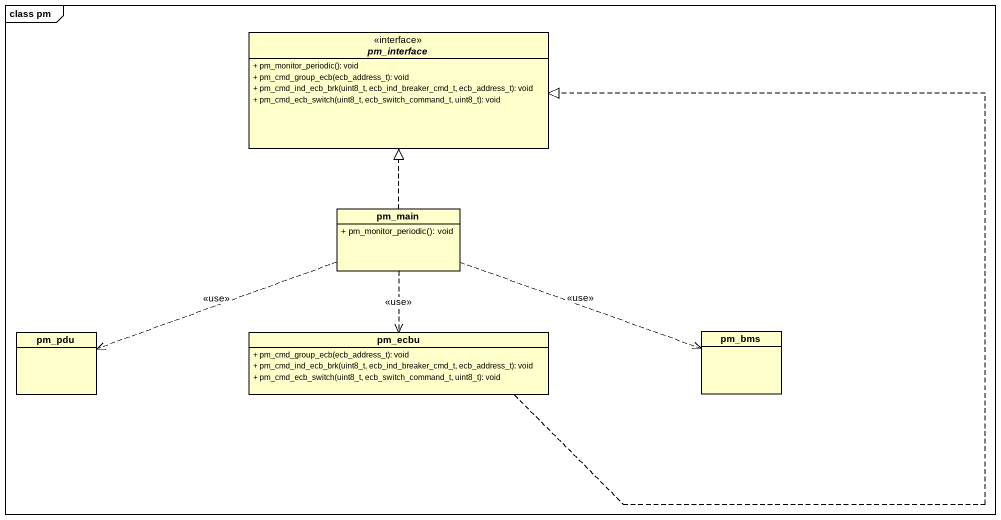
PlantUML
@startuml
mainframe class pm
hide circle
hide empty members
skinparam classAttributeIconSize 0
interface pm_interface {
  + pm_monitor_periodic(): void
  + pm_cmd_group_ecb(ecb_address_t): void
  + pm_cmd_ind_ecb_brk(uint8_t, ecb_ind_breaker_cmd_t, ecb_address_t): void
  + pm_cmd_ecb_switch(uint8_t, ecb_switch_command_t, uint8_t): void
}
class pm_main {
  + pm_monitor_periodic(): void
}
class pm_pdu
class pm_ecbu {
  + pm_cmd_group_ecb(ecb_address_t): void
  + pm_cmd_ind_ecb_brk(uint8_t, ecb_ind_breaker_cmd_t, ecb_address_t): void
  + pm_cmd_ecb_switch(uint8_t, ecb_switch_command_t, uint8_t): void
}
class pm_bms
pm_main .up.|> pm_interface
pm_main .left.> pm_pdu : <<use>>
pm_main ..> pm_ecbu : <<use>>
pm_main .right.> pm_bms : <<use>>
pm_ecbu .up.|> pm_interface
@enduml
